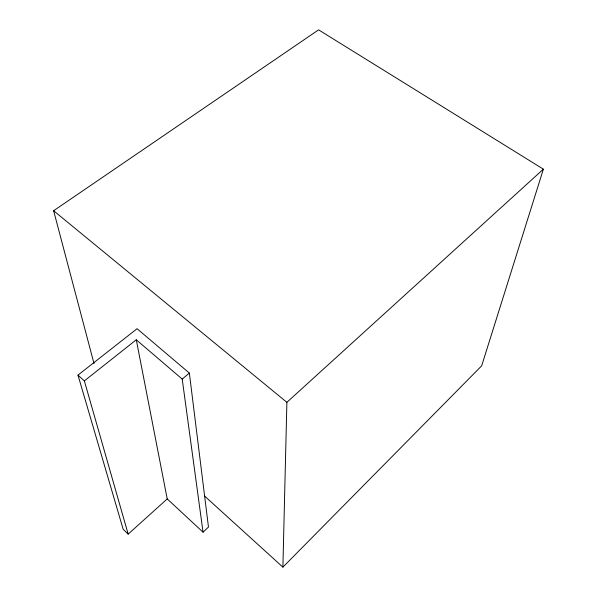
<?xml version="1.0" encoding="UTF-8"?>
<svg xmlns="http://www.w3.org/2000/svg" width="597" height="597" viewBox="0 0 597 597"><rect width="100%" height="100%" fill="white"/><g stroke="black" fill="none" stroke-linecap="round" stroke-linejoin="round"><path stroke-width="0.9" d="M204.361 495.838L282.896 567.15L286.888 402.326L543.374 169.167L318.597 29.85L53.626 210.734L93.998 363.528M543.374 169.167L481.675 365.819L282.896 567.15M167.22 498.92L203.047 532.173L208.465 527.069L189.361 373.095L137.071 328.708L77.983 375.125L123.161 529.278L128.176 534.128L167.22 498.92L136.28 339.79L84.364 380.893L128.176 534.128M203.047 532.173L182.212 379.08L189.361 373.095M53.626 210.734L286.888 402.326M136.28 339.79L182.212 379.08M77.983 375.125L84.364 380.893"/></g></svg>
